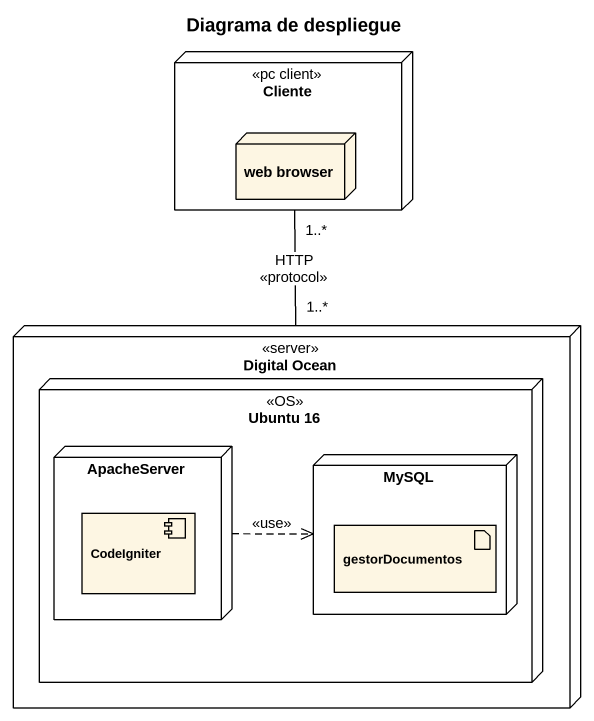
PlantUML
@startuml
title Diagrama de despliegue
node Cliente <<pc client>> {
  node "web browser" as web_browser
}
node "Digital Ocean" as Digital_Ocean <<server>> {
  node "Ubuntu 16" as Ubuntu_16 <<OS>> {
    node ApacheServer {
      component CodeIgniter
    }
    node MySQL {
      artifact gestorDocumentos
    }
  }
}
Cliente "1..*" -- "1..*" Digital_Ocean : HTTP\n<<protocol>>
ApacheServer .right.> MySQL : <<use>>
@enduml
